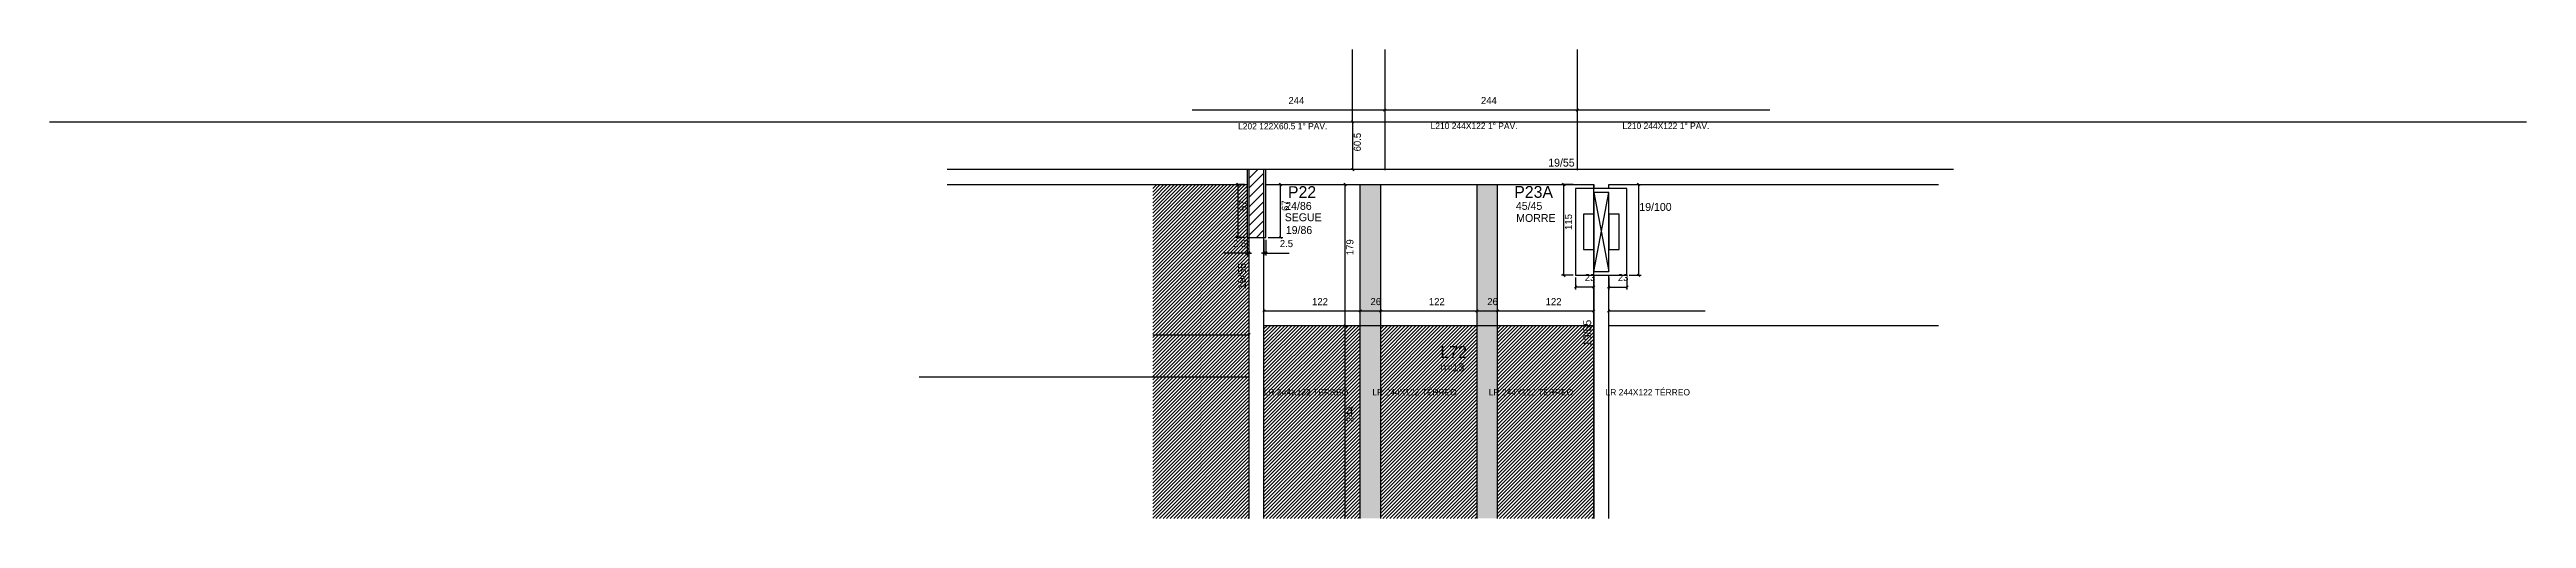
# Model space of a CAD drawing. Header units: metres. Extents: x 4036 to 7175, y 2084 to 2678.
import ezdxf

# ---------------------------------------------------------------- set-up
doc = ezdxf.new("R2010")
doc.units = ezdxf.units.M
for name, color, linetype in [('1', 7, 'Continuous'), ('3', 7, 'Continuous'), ('4', 7, 'Continuous'), ('7', 7, 'Continuous'), ('9', 7, 'Continuous'), ('AUX00', 7, 'Continuous'), ('Hachura', 7, 'Continuous'), ('Painéis', 7, 'Continuous'), ('REAPROVEITAMENTO', 7, 'Continuous')]:
    doc.layers.add(name, color=color, linetype=linetype)

msp = doc.modelspace()

# ---------------------------------------------------------------- hatches: boundary and pattern name
at = {"layer": '9'}
h = msp.add_hatch(color=7, dxfattribs=at)
h.dxf.hatch_style = 1
h.paths.add_polyline_path([(5993.2, 2307.2), (5993.2, 2507.2), (5993.2, 2307.2), (5993.2, 2307.2)])
at = {"layer": 'Hachura'}
h = msp.add_hatch(color=7, dxfattribs=at)
h.dxf.hatch_style = 1
h.paths.add_polyline_path([(5697.2, 2084.2), (5723.2, 2084.2), (5723.2, 2507.2), (5697.2, 2507.2), (5697.2, 2084.2)])
h = msp.add_hatch(color=7, dxfattribs=at)
h.dxf.hatch_style = 1
h.paths.add_polyline_path([(5845.2, 2084.2), (5871.2, 2084.2), (5871.2, 2507.2), (5845.2, 2507.2), (5845.2, 2084.2)])
at = {"layer": 'REAPROVEITAMENTO'}
h = msp.add_hatch(dxfattribs=at)
h.set_pattern_fill('ANSI31')
h.paths.add_polyline_path([(5553.7, 2440.2), (5553.7, 2507.2), (5434.2, 2507.2), (5434.2, 2084.2), (5556.2, 2084.2), (5556.2, 2440.2), (5553.7, 2440.2)])
h = msp.add_hatch(dxfattribs=at)
h.set_pattern_fill('ANSI31')
h.paths.add_polyline_path([(5697.2, 2328.2), (5575.2, 2328.2), (5575.2, 2084.2), (5697.2, 2084.2), (5697.2, 2328.2)])
h = msp.add_hatch(dxfattribs=at)
h.set_pattern_fill('ANSI31')
h.paths.add_polyline_path([(5845.2, 2328.2), (5723.2, 2328.2), (5723.2, 2084.2), (5845.2, 2084.2), (5845.2, 2328.2)])
h = msp.add_hatch(dxfattribs=at)
h.set_pattern_fill('ANSI31')
h.paths.add_polyline_path([(5993.2, 2328.2), (5871.2, 2328.2), (5871.2, 2084.2), (5993.2, 2084.2), (5993.2, 2328.2)])

# ---------------------------------------------------------------- linework, layer by layer
at = {"color": 4, "lineweight": 25}
for p, q in [((5550.7, 2507.2), (5539.4, 2507.2)), ((5542.4, 2440.2), (5542.4, 2507.2)), ((5580.7, 2507.2), (5599.3, 2507.2)), ((5596.3, 2440.2), (5596.3, 2507.2)), ((5553.7, 2420.3), (5524.3, 2420.3)), ((5550.7, 2440.2), (5539.4, 2440.2)), ((5553.7, 2437.2), (5553.7, 2417.3)), ((5556.2, 2420.3), (5553.7, 2420.3)), ((5556.2, 2437.2), (5556.2, 2417.3)), ((5556.2, 2420.3), (5559.2, 2420.3)), ((5575.2, 2420.3), (5572.2, 2420.3)), ((5575.2, 2437.2), (5575.2, 2417.3)), ((5575.2, 2420.3), (5577.7, 2420.3)), ((5577.7, 2437.2), (5577.7, 2417.3)), ((5577.7, 2420.3), (5607, 2420.3)), ((5580.7, 2440.2), (5599.3, 2440.2))]:
    msp.add_line(p, q, dxfattribs=at)
at = {"color": 0, "lineweight": 25}
for p, q in [((5543.9, 2505.7), (5540.9, 2508.7)), ((5597.8, 2505.7), (5594.8, 2508.7)), ((5540.9, 2441.7), (5543.9, 2438.7)), ((5552.2, 2418.8), (5555.2, 2421.8)), ((5557.7, 2421.8), (5554.7, 2418.8)), ((5573.7, 2418.8), (5576.7, 2421.8)), ((5579.2, 2421.8), (5576.2, 2418.8)), ((5594.8, 2441.7), (5597.8, 2438.7))]:
    msp.add_line(p, q, dxfattribs=at)
at = {"layer": '1', "color": 1, "lineweight": 25}
for p, q in [((5993.2, 2397.2), (6012.2, 2497.2)), ((5993.2, 2497.2), (6012.2, 2397.2))]:
    msp.add_line(p, q, dxfattribs=at)
at = {"layer": '3', "color": 3, "lineweight": 25}
for p, q in [((5556.2, 2514.8), (5567.6, 2526.2)), ((5556.2, 2502.7), (5575.2, 2521.7)), ((5556.2, 2490.7), (5575.2, 2509.7)), ((5556.2, 2478.7), (5575.2, 2497.7)), ((5556.2, 2466.7), (5575.2, 2485.7)), ((5556.2, 2454.7), (5575.2, 2473.7)), ((5556.2, 2442.6), (5575.2, 2461.6)), ((5565.7, 2440.2), (5575.2, 2449.6))]:
    msp.add_line(p, q, dxfattribs=at)
for points in [[(5553.7, 2526.2), (5173.7, 2526.2)], [(6002.7, 2526.2), (5577.7, 2526.2)], [(6449.2, 2526.2), (6002.7, 2526.2)], [(5173.7, 2507.2), (5553.7, 2507.2)], [(5577.7, 2507.2), (5993.2, 2507.2)], [(5970.2, 2392.2), (6035.2, 2392.2), (6035.2, 2502.2), (5970.2, 2502.2), (5970.2, 2392.2)], [(5993.2, 2507.2), (5993.2, 2502.2)], [(6012.2, 2507.2), (6430.2, 2507.2)], [(6012.2, 2502.2), (6012.2, 2507.2)], [(5556.2, 2440.2), (5556.2, 2084.2)], [(5575.2, 2084.2), (5575.2, 2440.2)], [(5993.2, 2392.2), (5993.2, 2084.2)], [(6012.2, 2084.2), (6012.2, 2392.2)]]:
    msp.add_lwpolyline(points, dxfattribs=at)
at = {"layer": '7', "color": 7, "lineweight": 25}
for points in [[(5553.7, 2440.2), (5577.7, 2440.2), (5577.7, 2526.2), (5553.7, 2526.2), (5553.7, 2440.2)], [(5556.2, 2440.2), (5575.2, 2440.2), (5575.2, 2526.2), (5556.2, 2526.2), (5556.2, 2440.2)], [(5993.2, 2397.2), (6012.2, 2397.2), (6012.2, 2497.2), (5993.2, 2497.2), (5993.2, 2397.2)], [(5993.2, 2469.7), (5980.2, 2469.7), (5980.2, 2424.7), (5993.2, 2424.7), (5993.2, 2469.7)], [(6025.2, 2469.7), (6012.2, 2469.7), (6012.2, 2424.7), (6025.2, 2424.7), (6025.2, 2469.7)]]:
    msp.add_lwpolyline(points, dxfattribs=at)
at = {"layer": 'Painéis', "color": 4, "lineweight": 25}
for p, q in [((5687.6, 2586.7), (5687.6, 2678.2)), ((5728.2, 2601.5), (5484.2, 2601.5)), ((5687.6, 2586.7), (5687.6, 2526.2)), ((5972.2, 2601.5), (5728.2, 2601.5)), ((6216.2, 2601.5), (5972.2, 2601.5)), ((5678.2, 2328.2), (5678.2, 2507.2)), ((5967.2, 2507.2), (5952.2, 2507.2)), ((5955.2, 2392.2), (5955.2, 2507.2)), ((6038.2, 2507.2), (6053.1, 2507.2)), ((6050.1, 2392.2), (6050.1, 2507.2)), ((5967.2, 2392.2), (5952.2, 2392.2)), ((5970.2, 2389.2), (5970.2, 2374.2)), ((5993.2, 2389.2), (5993.2, 2374.2)), ((6012.2, 2389.2), (6012.2, 2374.2)), ((6035.2, 2389.2), (6035.2, 2374.2)), ((6038.2, 2392.2), (6053.1, 2392.2)), ((5993.2, 2377.2), (5970.2, 2377.2)), ((6012.2, 2377.2), (6035.2, 2377.2)), ((5697.2, 2346.8), (5575.2, 2346.8)), ((5678.2, 2084.2), (5678.2, 2328.2)), ((5723.2, 2346.8), (5697.2, 2346.8)), ((5845.2, 2346.8), (5723.2, 2346.8)), ((5871.2, 2346.8), (5845.2, 2346.8)), ((5993.2, 2346.8), (5871.2, 2346.8)), ((6134.2, 2346.8), (6012.2, 2346.8)), ((5434.2, 2316.9), (5556.2, 2316.9))]:
    msp.add_line(p, q, dxfattribs=at)
at = {"layer": 'Painéis', "color": 200, "lineweight": 25}
for p, q in [((5728.2, 2678.2), (5728.2, 2525.2)), ((5972.2, 2678.2), (5972.2, 2525.2)), ((4036.2, 2586.7), (7175.2, 2586.7)), ((5697.2, 2084.2), (5697.2, 2507.2)), ((5723.2, 2084.2), (5723.2, 2507.2)), ((5845.2, 2084.2), (5845.2, 2507.2)), ((5871.2, 2084.2), (5871.2, 2507.2)), ((5993.2, 2084.2), (5993.2, 2507.2)), ((5993.2, 2328.2), (5575.2, 2328.2)), ((6430.2, 2328.2), (6012.2, 2328.2)), ((5556.1, 2263.2), (5138.1, 2263.2))]:
    msp.add_line(p, q, dxfattribs=at)
at = {"layer": 'Painéis', "color": 0, "lineweight": 25}
for p, q in [((5686.1, 2588.2), (5689.1, 2585.2)), ((5689.1, 2585.2), (5686.1, 2588.2)), ((5729.7, 2603), (5726.7, 2600)), ((5726.7, 2600), (5729.7, 2603)), ((5973.7, 2603), (5970.7, 2600)), ((5970.7, 2600), (5973.7, 2603)), ((5686.1, 2527.7), (5689.1, 2524.7)), ((5679.7, 2505.7), (5676.7, 2508.7)), ((5956.7, 2505.7), (5953.7, 2508.7)), ((6051.6, 2505.7), (6048.6, 2508.7)), ((5953.7, 2393.7), (5956.7, 2390.7)), ((6048.6, 2393.7), (6051.6, 2390.7)), ((5971.7, 2378.7), (5968.7, 2375.7)), ((5991.7, 2375.7), (5994.7, 2378.7)), ((6013.7, 2378.7), (6010.7, 2375.7)), ((6033.7, 2375.7), (6036.7, 2378.7)), ((5576.7, 2348.3), (5573.7, 2345.3)), ((5679.7, 2326.7), (5676.7, 2329.7)), ((5676.7, 2329.7), (5679.7, 2326.7)), ((5698.7, 2348.3), (5695.7, 2345.3)), ((5695.7, 2345.3), (5698.7, 2348.3)), ((5724.7, 2348.3), (5721.7, 2345.3)), ((5721.7, 2345.3), (5724.7, 2348.3)), ((5846.7, 2348.3), (5843.7, 2345.3)), ((5843.7, 2345.3), (5846.7, 2348.3)), ((5872.7, 2348.3), (5869.7, 2345.3)), ((5869.7, 2345.3), (5872.7, 2348.3)), ((5991.7, 2345.3), (5994.7, 2348.3)), ((6013.7, 2348.3), (6010.7, 2345.3)), ((5554.7, 2315.4), (5557.7, 2318.4))]:
    msp.add_line(p, q, dxfattribs=at)

# ---------------------------------------------------------------- texts
at = {"color": 240, "lineweight": 25}
for p in [(5552.8, 2473.7), (5606.7, 2473.7)]:
    msp.add_text('67', height=9, rotation=90, dxfattribs=at).set_placement(p)
for p in [(5536, 2427.9), (5595.3, 2427.9)]:
    msp.add_text('2.5', height=9, dxfattribs=at).set_placement(p)
at = {"layer": '3', "color": 3, "lineweight": 25}
for s, p in [('19/55', (5935.5, 2529.9)), ('24/86', (5602.2, 2475.1)), ('45/45', (5894.5, 2475.1)), ('19/100', (6050.9, 2473.8)), ('SEGUE', (5601.5, 2460.7)), ('19/86', (5602.9, 2444.5)), ('MORRE', (5894.9, 2459.8)), ('h=13', (5798.9, 2270.6))]:
    msp.add_text(s, height=10, dxfattribs=at).set_placement(p)
for p in [(5552.3, 2374.5), (5989.9, 2302.4)]:
    msp.add_text('19/55', height=10, rotation=90, dxfattribs=at).set_placement(p)
at = {"layer": '4', "color": 4, "lineweight": 25}
for s, p in [('P22', (5605.6, 2490.1)), ('P23A', (5892.4, 2490.3)), ('L72', (5798.9, 2287.6))]:
    msp.add_text(s, height=15, dxfattribs=at).set_placement(p)
at = {"layer": 'AUX00', "color": 7, "lineweight": 25}
for s, p in [('L202^J122X60.5^J1° PAV.', (5542.4, 2577.1)), ('L210^J244X122^J1° PAV.', (5786.4, 2577.5)), ('L210^J244X122^J1° PAV.', (6029.5, 2577.5)), ('LR^J244X122^JTÉRREO', (5575, 2240)), ('LR^J244X122^JTÉRREO', (5712.6, 2240)), ('LR^J244X122^JTÉRREO', (5860.1, 2240)), ('LR^J244X122^JTÉRREO', (6008.1, 2240))]:
    msp.add_text(s, height=8, dxfattribs=at).set_placement(p)
at = {"layer": 'Painéis', "color": 240, "lineweight": 25}
for s, p in [('244', (5606.2, 2609.1)), ('244', (5850.2, 2609.1)), ('23', (5981.7, 2384.9)), ('23', (6023.7, 2384.9)), ('122', (5636.2, 2354.3)), ('26', (5710.2, 2354.4)), ('122', (5784.2, 2354.3)), ('26', (5858.2, 2354.4)), ('122', (5932.2, 2354.3))]:
    msp.add_text(s, height=9, dxfattribs=at).set_placement(p)
for s, p in [('60.5', (5698, 2549.2)), ('115', (5965.6, 2449.7)), ('179', (5688.6, 2417.7)), ('244', (5688.6, 2206.2))]:
    msp.add_text(s, height=9, rotation=90, dxfattribs=at).set_placement(p)

doc.saveas('drawing.dxf')
